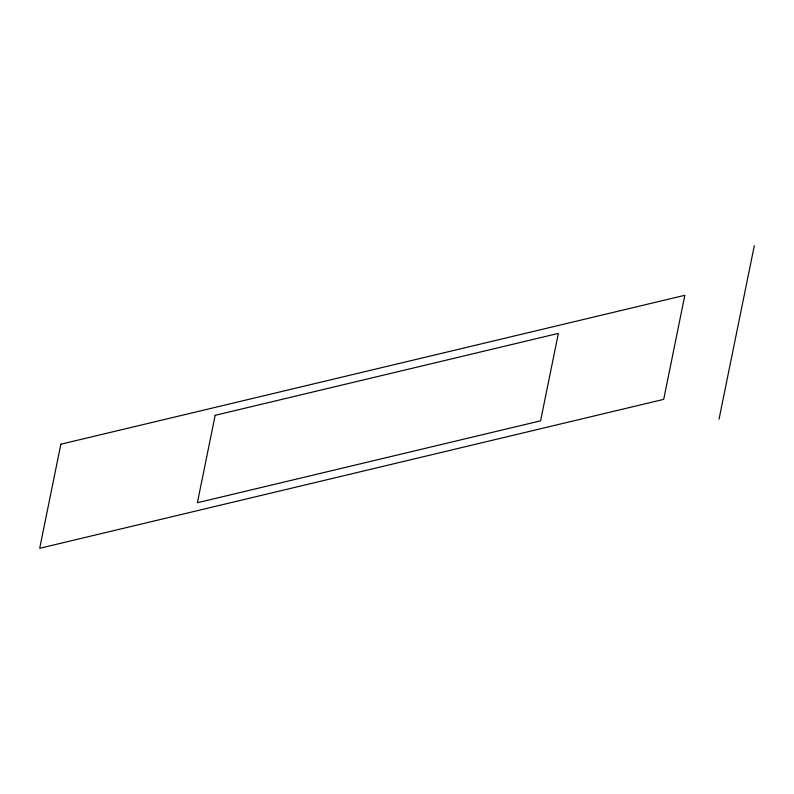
<?xml version="1.0" encoding="UTF-8"?>
<svg xmlns="http://www.w3.org/2000/svg" width="794" height="794" viewBox="0 0 794 794"><rect width="100%" height="100%" fill="white"/><g stroke="black" fill="none" stroke-linecap="round" stroke-linejoin="round"><path stroke-width="1.19" d="M719.027 419.172L754.3 245.703M60.86 444.213L39.7 548.297L663.685 399.372L684.845 295.289L60.86 444.213M215.164 415.312L197.388 502.741L540.585 420.83L558.361 333.401L215.164 415.312"/></g></svg>
